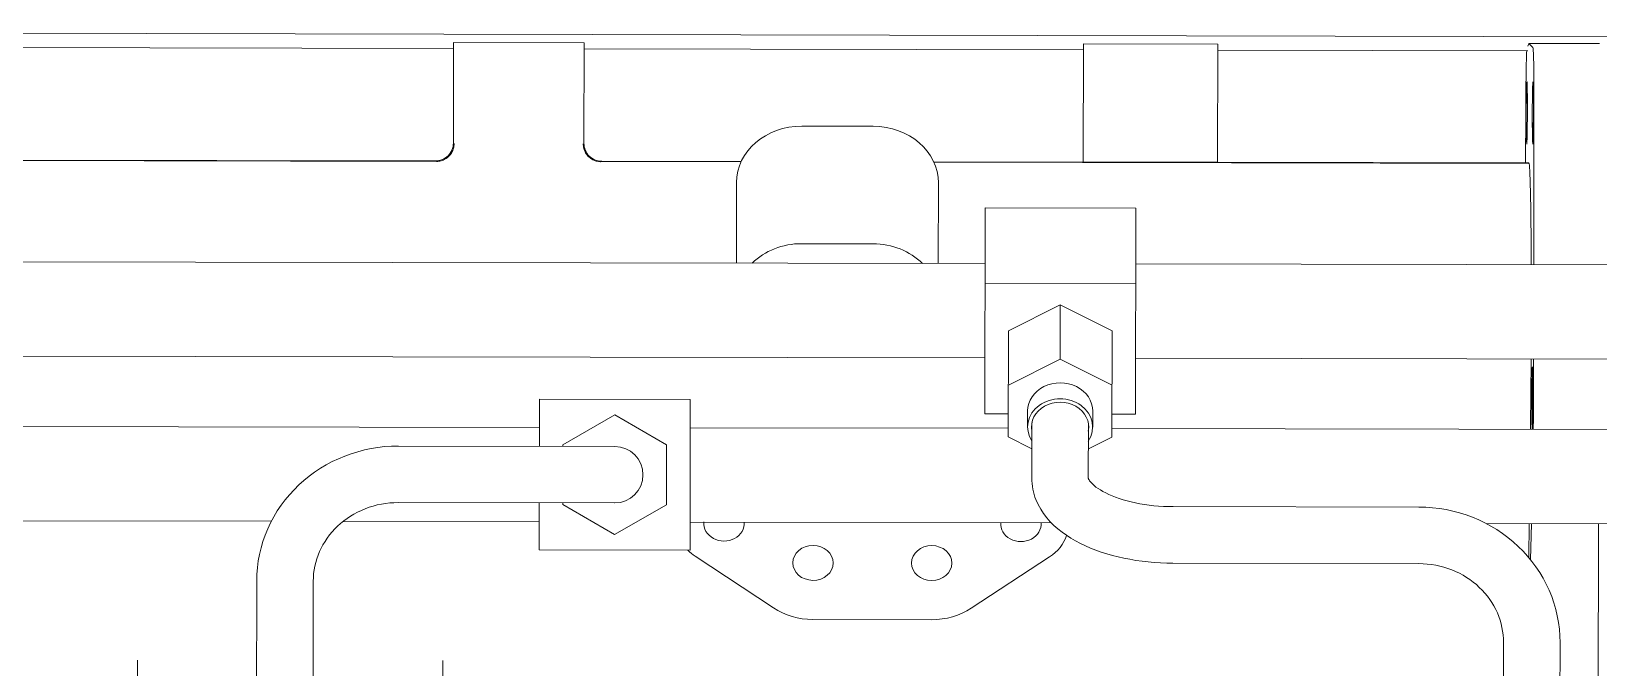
# Model space of a CAD drawing. Extents: x 766778 to 845620, y 133762 to 209800.
# Drawn here: x 784754.1 to 785018.1, y 191186.1 to 191293.3 of the extents above; entities that cross this region are included whole.
import ezdxf

# ---------------------------------------------------------------- set-up
doc = ezdxf.new("R2010")
doc.units = 0
doc.header["$MEASUREMENT"] = 0
doc.layers.get('0').update_dxf_attribs({"color": 1, "linetype": 'CONTINUOUS'})
doc.layers.add('LA-4748_SHOWN', color=2, linetype='CONTINUOUS', lineweight=53)

# ---------------------------------------------------------------- blocks, each defined once
blk = doc.blocks.new('ENGINE')
at = {"layer": 'LA-4748_SHOWN', "color": 252, "lineweight": 5}
for p, q in [((943551.65, 205991.11), (945316.13, 205981.2)), ((943691.18, 205987.93), (943777.18, 205987.45)), ((943777.19, 205988.43), (943777.1, 205971.5)), ((943777.19, 205988.43), (943799.19, 205988.31)), ((943799.19, 205988.31), (943799.1, 205971.39)), ((943799.18, 205987.32), (943883.25, 205986.85)), ((943883.26, 205987.87), (943883.16, 205967.95)), ((943883.26, 205987.87), (943905.91, 205987.75)), ((943905.91, 205987.75), (943905.8, 205967.83)), ((943958.1, 205987.23), (943958.3, 205987.66)), ((943958.3, 205987.66), (943958.98, 205986.97)), ((943970.17, 205987.59), (943958.3, 205987.66)), ((943905.9, 205986.72), (943958.09, 205986.43)), ((943847.81, 205974.11), (943835.81, 205974.18)), ((943957.68, 205967.56), (943957.73, 205975.98)), ((943959.11, 205975.97), (943958.98, 205950.41)), ((943777.08, 205971.21), (943777.1, 205971.5)), ((943777.23, 205971.43), (943777.22, 205971.23)), ((943774.23, 205968.44), (943693.93, 205968.86)), ((943694.08, 205968.94), (943774.08, 205968.52)), ((943775.23, 205968.74), (943775.5, 205968.87)), ((943775.5, 205968.87), (943775.75, 205969.02)), ((943775.74, 205968.85), (943775.57, 205968.75)), ((943775.9, 205968.95), (943775.74, 205968.85)), ((943775.75, 205969.02), (943775.99, 205969.19)), ((943776.06, 205969.06), (943775.9, 205968.95)), ((943775.99, 205969.19), (943776.21, 205969.39)), ((943776.21, 205969.19), (943776.06, 205969.06)), ((943776.21, 205969.39), (943776.41, 205969.61)), ((943776.35, 205969.32), (943776.21, 205969.19)), ((943776.48, 205969.46), (943776.35, 205969.32)), ((943776.41, 205969.61), (943776.58, 205969.84)), ((943776.6, 205969.61), (943776.48, 205969.46)), ((943776.58, 205969.84), (943776.73, 205970.09)), ((943776.72, 205969.77), (943776.6, 205969.61)), ((943776.82, 205969.94), (943776.72, 205969.77)), ((943776.73, 205970.09), (943776.86, 205970.36)), ((943776.91, 205970.11), (943776.82, 205969.94)), ((943776.86, 205970.36), (943776.96, 205970.63)), ((943776.99, 205970.29), (943776.91, 205970.11)), ((943776.96, 205970.63), (943777.04, 205970.92)), ((943777.06, 205970.47), (943776.99, 205970.29)), ((943777.04, 205970.92), (943777.08, 205971.21)), ((943777.12, 205970.66), (943777.06, 205970.47)), ((943777.17, 205970.84), (943777.12, 205970.66)), ((943777.2, 205971.04), (943777.17, 205970.84)), ((943777.22, 205971.23), (943777.2, 205971.04)), ((943798.96, 205971.31), (943798.97, 205971.12)), ((943798.97, 205971.12), (943798.99, 205970.92)), ((943798.99, 205970.92), (943799.02, 205970.73)), ((943799.02, 205970.73), (943799.06, 205970.54)), ((943799.06, 205970.54), (943799.12, 205970.35)), ((943799.1, 205971.39), (943799.11, 205971.1)), ((943799.11, 205971.1), (943799.15, 205970.8)), ((943799.12, 205970.35), (943799.19, 205970.17)), ((943799.15, 205970.8), (943799.22, 205970.52)), ((943799.19, 205970.17), (943799.27, 205969.99)), ((943799.22, 205970.52), (943799.32, 205970.24)), ((943799.27, 205969.99), (943799.36, 205969.82)), ((943799.32, 205970.24), (943799.44, 205969.97)), ((943799.36, 205969.82), (943799.46, 205969.65)), ((943799.44, 205969.97), (943799.59, 205969.72)), ((943799.46, 205969.65), (943799.57, 205969.49)), ((943799.57, 205969.49), (943799.69, 205969.34)), ((943799.59, 205969.72), (943799.77, 205969.48)), ((943799.69, 205969.34), (943799.82, 205969.2)), ((943799.77, 205969.48), (943799.96, 205969.26)), ((943799.82, 205969.2), (943799.96, 205969.06)), ((943799.96, 205969.26), (943800.18, 205969.06)), ((943799.96, 205969.06), (943800.11, 205968.94)), ((943800.11, 205968.94), (943800.26, 205968.82)), ((943800.18, 205969.06), (943800.42, 205968.89)), ((943800.26, 205968.82), (943800.43, 205968.72)), ((943800.42, 205968.89), (943800.67, 205968.74)), ((943774.08, 205968.52), (943774.37, 205968.53)), ((943774.46, 205968.45), (943774.27, 205968.44)), ((943774.37, 205968.53), (943774.67, 205968.58)), ((943774.65, 205968.47), (943774.46, 205968.45)), ((943774.84, 205968.5), (943774.65, 205968.47)), ((943774.67, 205968.58), (943774.95, 205968.65)), ((943775.03, 205968.55), (943774.84, 205968.5)), ((943774.95, 205968.65), (943775.23, 205968.74)), ((943775.21, 205968.6), (943775.03, 205968.55)), ((943775.39, 205968.67), (943775.21, 205968.6)), ((943775.57, 205968.75), (943775.39, 205968.67)), ((943800.43, 205968.72), (943800.6, 205968.62)), ((943800.6, 205968.62), (943800.77, 205968.54)), ((943800.67, 205968.74), (943800.94, 205968.61)), ((943800.77, 205968.54), (943800.95, 205968.47)), ((943800.94, 205968.61), (943801.21, 205968.51)), ((943800.95, 205968.47), (943801.14, 205968.41)), ((943801.14, 205968.41), (943801.32, 205968.36)), ((943801.21, 205968.51), (943801.5, 205968.43)), ((943801.32, 205968.36), (943801.51, 205968.33)), ((943801.5, 205968.43), (943801.79, 205968.39)), ((943801.51, 205968.33), (943801.7, 205968.31)), ((943801.7, 205968.31), (943801.9, 205968.3)), ((943801.79, 205968.39), (943802.08, 205968.37)), ((943825.54, 205968.17), (943801.93, 205968.3)), ((943802.08, 205968.37), (943825.57, 205968.25)), ((943857.99, 205968.08), (943883.16, 205967.95)), ((943958.23, 205967.47), (943858.02, 205968)), ((943905.8, 205967.83), (943883.16, 205967.95)), ((943905.8, 205967.83), (943958.19, 205967.55)), ((943824.69, 205951.12), (943824.76, 205964.7)), ((943858.69, 205950.94), (943858.76, 205964.52)), ((943866.44, 205925.61), (943866.62, 205960.3)), ((943866.62, 205960.3), (943892.02, 205960.17)), ((943891.84, 205925.47), (943892.02, 205960.17)), ((943835.71, 205954.37), (943847.71, 205954.31)), ((943866.57, 205950.9), (943621.97, 205952.18)), ((944136.57, 205949.48), (943891.97, 205950.76)), ((943866.55, 205947.6), (943891.95, 205947.47)), ((943879.23, 205943.92), (943870.48, 205939.6)), ((943879.23, 205943.92), (943879.18, 205934.77)), ((943887.94, 205939.51), (943879.23, 205943.92)), ((943870.39, 205921.72), (943870.48, 205939.6)), ((943887.85, 205921.63), (943887.94, 205939.51)), ((943866.49, 205935.02), (943621.89, 205936.3)), ((943879.18, 205934.77), (943870.43, 205930.45)), ((943887.89, 205930.36), (943879.18, 205934.77)), ((944136.48, 205933.6), (943891.89, 205934.88)), ((943958.89, 205934.53), (943958.86, 205927.97)), ((943958.42, 205929.22), (943958.32, 205922.7)), ((943791.45, 205928.34), (943791.41, 205920.4)), ((943791.45, 205928.34), (943816.85, 205928.2)), ((943816.85, 205928.2), (943816.72, 205902.8)), ((943791.42, 205923.58), (943617.86, 205924.49)), ((943804.14, 205925.65), (943795.38, 205920.66)), ((943812.84, 205920.57), (943804.14, 205925.65)), ((943866.44, 205925.61), (943870.41, 205925.59)), ((943873.64, 205923.37), (943873.65, 205926.07)), ((943874.37, 205924.05), (943874.32, 205914.76)), ((943883.89, 205924), (943883.84, 205914.71)), ((943884.61, 205923.31), (943884.62, 205926.01)), ((943887.87, 205925.49), (943891.84, 205925.47)), ((943870.39, 205923.16), (943816.82, 205923.44)), ((943870.39, 205921.72), (943874.35, 205919.71)), ((943883.87, 205919.66), (943887.85, 205921.63)), ((944061.42, 205922.16), (943887.85, 205923.07)), ((943758.62, 205918.87), (943757.56, 205918.43)), ((943759.71, 205919.26), (943758.62, 205918.87)), ((943760.81, 205919.6), (943759.71, 205919.26)), ((943761.93, 205919.88), (943760.81, 205919.6)), ((943763.06, 205920.12), (943761.93, 205919.88)), ((943764.2, 205920.3), (943763.06, 205920.12)), ((943765.35, 205920.43), (943764.2, 205920.3)), ((943766.5, 205920.5), (943765.35, 205920.43)), ((943767.66, 205920.52), (943766.5, 205920.5)), ((943767.66, 205920.52), (943804.11, 205920.33)), ((943795.38, 205920.66), (943795.38, 205920.38)), ((943812.79, 205910.48), (943812.84, 205920.57)), ((943753.55, 205916.19), (943752.63, 205915.51)), ((943754.51, 205916.82), (943753.55, 205916.19)), ((943755.5, 205917.4), (943754.51, 205916.82)), ((943756.52, 205917.94), (943755.5, 205917.4)), ((943757.56, 205918.43), (943756.52, 205917.94)), ((943750.88, 205914.03), (943750.07, 205913.23)), ((943751.74, 205914.79), (943750.88, 205914.03)), ((943752.63, 205915.51), (943751.74, 205914.79)), ((943874.32, 205914.76), (943874.33, 205914.29)), ((943874.33, 205914.29), (943874.36, 205913.83)), ((943874.36, 205913.83), (943874.42, 205913.36)), ((943874.42, 205913.36), (943874.49, 205912.91)), ((943883.84, 205914.71), (943883.84, 205914.69)), ((943883.84, 205914.69), (943883.85, 205914.65)), ((943883.85, 205914.65), (943883.87, 205914.6)), ((943883.87, 205914.6), (943883.9, 205914.52)), ((943883.9, 205914.52), (943883.97, 205914.41)), ((943883.97, 205914.41), (943884.06, 205914.27)), ((943884.06, 205914.27), (943884.19, 205914.1)), ((943884.19, 205914.1), (943884.36, 205913.9)), ((943884.36, 205913.9), (943884.58, 205913.69)), ((943884.58, 205913.69), (943884.83, 205913.46)), ((943884.83, 205913.46), (943885.13, 205913.22)), ((943748.56, 205911.52), (943747.88, 205910.61)), ((943749.29, 205912.39), (943748.56, 205911.52)), ((943750.07, 205913.23), (943749.29, 205912.39)), ((943764.77, 205910.75), (943764.07, 205910.61)), ((943765.47, 205910.86), (943764.77, 205910.75)), ((943766.18, 205910.94), (943765.47, 205910.86)), ((943766.89, 205910.99), (943766.18, 205910.94)), ((943767.61, 205911), (943766.89, 205910.99)), ((943767.61, 205911), (943804.06, 205910.81)), ((943791.36, 205910.88), (943791.32, 205902.94)), ((943795.33, 205910.86), (943795.33, 205910.58)), ((943874.49, 205912.91), (943874.59, 205912.45)), ((943874.59, 205912.45), (943874.71, 205912.01)), ((943874.71, 205912.01), (943874.85, 205911.57)), ((943874.85, 205911.57), (943875, 205911.14)), ((943875, 205911.14), (943875.37, 205910.31)), ((943885.13, 205913.22), (943885.48, 205912.97)), ((943885.48, 205912.97), (943885.87, 205912.72)), ((943885.87, 205912.72), (943886.3, 205912.47)), ((943886.3, 205912.47), (943886.77, 205912.21)), ((943886.77, 205912.21), (943887.29, 205911.97)), ((943887.29, 205911.97), (943887.84, 205911.73)), ((943887.84, 205911.73), (943888.42, 205911.5)), ((943888.42, 205911.5), (943889.04, 205911.28)), ((943889.04, 205911.28), (943889.68, 205911.07)), ((943889.68, 205911.07), (943890.36, 205910.87)), ((943890.36, 205910.87), (943891.06, 205910.69)), ((943746.24, 205907.94), (943680.8, 205908.28)), ((943746.65, 205908.69), (943746.11, 205907.69)), ((943747.24, 205909.66), (943746.65, 205908.69)), ((943747.88, 205910.61), (943747.24, 205909.66)), ((943758.98, 205908.37), (943758.43, 205907.96)), ((943759.56, 205908.74), (943758.98, 205908.37)), ((943760.15, 205909.1), (943759.56, 205908.74)), ((943760.77, 205909.42), (943760.15, 205909.1)), ((943761.4, 205909.72), (943760.77, 205909.42)), ((943762.05, 205909.99), (943761.4, 205909.72)), ((943762.71, 205910.23), (943762.05, 205909.99)), ((943763.39, 205910.43), (943762.71, 205910.23)), ((943764.07, 205910.61), (943763.39, 205910.43)), ((943795.33, 205910.58), (943804.03, 205905.49)), ((943804.03, 205905.49), (943812.79, 205910.48)), ((943875.37, 205910.31), (943875.8, 205909.52)), ((943875.8, 205909.52), (943876.29, 205908.77)), ((943876.29, 205908.77), (943876.83, 205908.06)), ((943876.83, 205908.06), (943877.41, 205907.4)), ((943891.06, 205910.69), (943891.78, 205910.53)), ((943891.78, 205910.53), (943892.53, 205910.38)), ((943892.53, 205910.38), (943893.29, 205910.25)), ((943893.29, 205910.25), (943894.07, 205910.14)), ((943894.07, 205910.14), (943894.86, 205910.04)), ((943894.86, 205910.04), (943895.66, 205909.97)), ((943895.66, 205909.97), (943896.47, 205909.92)), ((943896.47, 205909.92), (943897.29, 205909.88)), ((943897.29, 205909.88), (943898.1, 205909.87)), ((943898.1, 205909.87), (943939.5, 205909.65)), ((943939.5, 205909.65), (943940.66, 205909.62)), ((943940.66, 205909.62), (943941.81, 205909.53)), ((943941.81, 205909.53), (943942.96, 205909.39)), ((943942.96, 205909.39), (943944.1, 205909.2)), ((943944.1, 205909.2), (943945.23, 205908.95)), ((943945.23, 205908.95), (943946.34, 205908.65)), ((943946.34, 205908.65), (943947.44, 205908.3)), ((943947.44, 205908.3), (943948.52, 205907.9)), ((943745.19, 205905.62), (943744.81, 205904.55)), ((943745.63, 205906.67), (943745.19, 205905.62)), ((943746.11, 205907.69), (943745.63, 205906.67)), ((943756.02, 205905.6), (943755.63, 205905.07)), ((943756.45, 205906.11), (943756.02, 205905.6)), ((943756.91, 205906.61), (943756.45, 205906.11)), ((943757.39, 205907.08), (943756.91, 205906.61)), ((943757.89, 205907.53), (943757.39, 205907.08)), ((943758.43, 205907.96), (943757.89, 205907.53)), ((943791.34, 205907.7), (943758.31, 205907.87)), ((943877.56, 205907.24), (943816.74, 205907.56)), ((943877.41, 205907.4), (943878.03, 205906.77)), ((943878.03, 205906.77), (943878.69, 205906.18)), ((943878.69, 205906.18), (943879.39, 205905.63)), ((943879.39, 205905.63), (943880.12, 205905.11)), ((943948.52, 205907.9), (943949.58, 205907.45)), ((943949.58, 205907.45), (943950.62, 205906.95)), ((943950.62, 205906.95), (943951.63, 205906.4)), ((944016.23, 205906.51), (943950.8, 205906.86)), ((943951.63, 205906.4), (943952.61, 205905.81)), ((943952.61, 205905.81), (943953.56, 205905.17)), ((943958.07, 205906.82), (943957.98, 205901.09)), ((943958.44, 205906.82), (943958.29, 205900.72)), ((943969.53, 205864.75), (943969.75, 205906.76)), ((943744.49, 205903.46), (943744.22, 205902.36)), ((943744.81, 205904.55), (943744.49, 205903.46)), ((943754.33, 205902.8), (943754.08, 205902.2)), ((943754.6, 205903.39), (943754.33, 205902.8)), ((943754.91, 205903.96), (943754.6, 205903.39)), ((943755.26, 205904.52), (943754.91, 205903.96)), ((943755.63, 205905.07), (943755.26, 205904.52)), ((943791.32, 205902.94), (943816.72, 205902.8)), ((943880.12, 205905.11), (943880.87, 205904.61)), ((943880.87, 205904.61), (943881.66, 205904.15)), ((943881.66, 205904.15), (943882.47, 205903.72)), ((943882.47, 205903.72), (943883.31, 205903.32)), ((943883.31, 205903.32), (943884.18, 205902.94)), ((943884.18, 205902.94), (943885.06, 205902.59)), ((943953.56, 205905.17), (943954.48, 205904.48)), ((943954.48, 205904.48), (943955.36, 205903.75)), ((943955.36, 205903.75), (943956.21, 205902.98)), ((943956.21, 205902.98), (943957.02, 205902.17)), ((943744.01, 205901.25), (943743.86, 205900.13)), ((943744.22, 205902.36), (943744.01, 205901.25)), ((943753.53, 205900.35), (943753.41, 205899.73)), ((943753.68, 205900.98), (943753.53, 205900.35)), ((943753.86, 205901.59), (943753.68, 205900.98)), ((943754.08, 205902.2), (943753.86, 205901.59)), ((943830.74, 205893.05), (943817.59, 205901.79)), ((943877.27, 205901.48), (943864.03, 205892.87)), ((943885.06, 205902.59), (943885.97, 205902.26)), ((943885.97, 205902.26), (943886.9, 205901.96)), ((943886.9, 205901.96), (943887.85, 205901.69)), ((943887.85, 205901.69), (943888.82, 205901.44)), ((943888.82, 205901.44), (943889.8, 205901.21)), ((943889.8, 205901.21), (943890.8, 205901.02)), ((943890.8, 205901.02), (943891.81, 205900.84)), ((943891.81, 205900.84), (943892.84, 205900.7)), ((943892.84, 205900.7), (943893.87, 205900.58)), ((943893.87, 205900.58), (943894.91, 205900.48)), ((943894.91, 205900.48), (943895.95, 205900.41)), ((943895.95, 205900.41), (943897, 205900.37)), ((943897, 205900.37), (943898.05, 205900.35)), ((943898.05, 205900.35), (943939.45, 205900.13)), ((943957.02, 205902.17), (943957.78, 205901.33)), ((943957.78, 205901.33), (943958.5, 205900.44)), ((943958.5, 205900.44), (943959.18, 205899.53)), ((943742.93, 205745.52), (943743.73, 205897.87)), ((943743.76, 205899), (943743.73, 205897.87)), ((943743.86, 205900.13), (943743.76, 205899)), ((943752.76, 205804.73), (943753.25, 205897.82)), ((943753.27, 205898.46), (943753.25, 205897.82)), ((943753.32, 205899.09), (943753.27, 205898.46)), ((943753.41, 205899.73), (943753.32, 205899.09)), ((943939.45, 205900.13), (943940.17, 205900.11)), ((943940.17, 205900.11), (943940.88, 205900.06)), ((943940.88, 205900.06), (943941.59, 205899.97)), ((943941.59, 205899.97), (943942.29, 205899.85)), ((943942.29, 205899.85), (943942.98, 205899.7)), ((943942.98, 205899.7), (943943.67, 205899.52)), ((943943.67, 205899.52), (943944.34, 205899.3)), ((943944.34, 205899.3), (943945, 205899.06)), ((943945, 205899.06), (943945.65, 205898.78)), ((943945.65, 205898.78), (943946.28, 205898.48)), ((943946.28, 205898.48), (943946.89, 205898.15)), ((943946.89, 205898.15), (943947.48, 205897.79)), ((943947.48, 205897.79), (943948.05, 205897.4)), ((943959.18, 205899.53), (943959.81, 205898.58)), ((943959.81, 205898.58), (943960.38, 205897.6)), ((943960.38, 205897.6), (943960.91, 205896.59)), ((943948.05, 205897.4), (943948.6, 205896.99)), ((943948.6, 205896.99), (943949.13, 205896.56)), ((943949.13, 205896.56), (943949.63, 205896.1)), ((943949.63, 205896.1), (943950.11, 205895.62)), ((943950.11, 205895.62), (943950.56, 205895.12)), ((943950.56, 205895.12), (943950.98, 205894.61)), ((943960.91, 205896.59), (943961.39, 205895.56)), ((943961.39, 205895.56), (943961.81, 205894.51)), ((943950.98, 205894.61), (943951.37, 205894.07)), ((943951.37, 205894.07), (943951.74, 205893.52)), ((943951.74, 205893.52), (943952.07, 205892.96)), ((943952.07, 205892.96), (943952.38, 205892.38)), ((943952.38, 205892.38), (943952.65, 205891.79)), ((943961.81, 205894.51), (943962.18, 205893.44)), ((943962.18, 205893.44), (943962.49, 205892.35)), ((943962.49, 205892.35), (943962.75, 205891.25)), ((943857.37, 205890.97), (943837.37, 205891.08)), ((943952.65, 205891.79), (943952.89, 205891.19)), ((943952.89, 205891.19), (943953.1, 205890.58)), ((943953.1, 205890.58), (943953.28, 205889.96)), ((943953.28, 205889.96), (943953.42, 205889.34)), ((943962.75, 205891.25), (943962.95, 205890.13)), ((943962.95, 205890.13), (943963.09, 205889.01)), ((943953.42, 205889.34), (943953.53, 205888.71)), ((943953.53, 205888.71), (943953.61, 205888.07)), ((943953.61, 205888.07), (943953.66, 205887.44)), ((943953.66, 205887.44), (943953.67, 205886.8)), ((943963.09, 205889.01), (943963.17, 205887.88)), ((943963.17, 205887.88), (943963.19, 205886.75)), ((943723.58, 205877.18), (943723.62, 205884.64)), ((943775.01, 205876.54), (943775.05, 205884.37)), ((943953.24, 205803.68), (943953.67, 205886.8)), ((943962.46, 205748.15), (943963.19, 205886.75))]:
    blk.add_line(p, q, dxfattribs=at)
blk.add_arc((943804.08, 205915.57), 4.76, 269.6986, 89.6986, dxfattribs=at)
for centre, major_axis, ratio, start_param, end_param in [((943957.92, 205975.98), (0.06, 11), 0.017455, 0.316067, 1.570796), ((943958.92, 205975.97), (-0.06, -11), 0.017455, 1.570796, 3.124139), ((943835.76, 205964.64), (-11, 0.06), 0.866622, 4.712389, 6.283185), ((943847.76, 205964.58), (11, -0.06), 0.866622, 0, 1.570796), ((943774.23, 205968.46), (0.219, -0.001), 0.073122, 4.7117, 4.866904), ((943801.93, 205968.31), (0.219, -0.001), 0.073131, 4.557992, 4.712959), ((943958.04, 205938.19), (-0.15, -29.36), 0.017455, 3.068312, 3.141593), ((943958.1, 205941.97), (0.13, 25.5), 0.017455, 5.049735, 6.283181), ((943835.66, 205944.84), (11, -0.06), 0.866622, 1.570796, 2.431046), ((943847.66, 205944.78), (11, -0.06), 0.866622, 0.710547, 1.570796), ((943958.1, 205941.97), (0.13, 25.5), 0.017455, 4.188795, 4.416323), ((943879.14, 205926.04), (5.48, -0.03), 0.866025, 0, 3.141593), ((943879.12, 205923.34), (-5.48, 0.03), 0.866025, 2.621597, 6.803181), ((943879.12, 205923.34), (4.82, -0.03), 0.866025, 6.118857, 9.589106), ((943958.67, 205927.97), (-0.06, -11), 0.017455, 1.070893, 1.570796), ((943822.46, 205907.29), (3.4, -0.02), 0.866622, 3.057582, 6.367196), ((943872.46, 205907.02), (3.4, -0.02), 0.866622, 3.057582, 6.367196), ((943822.46, 205907.29), (-8, 0.04), 0.866622, 0.708784, 0.921703), ((943872.46, 205907.02), (8, -0.04), 0.866622, 5.361483, 6.00623), ((943837.42, 205900.61), (-11, 0.06), 0.866622, 0.921703, 1.570796), ((943857.42, 205900.5), (-11, 0.06), 0.866622, 1.570796, 2.21989)]:
    blk.add_ellipse(centre, major_axis=major_axis, ratio=ratio, start_param=start_param, end_param=end_param, dxfattribs=at)
for centre, major_axis, ratio in [((943957.91, 205975.98), (-0.03, -5.25), 0.017455), ((943958.92, 205975.97), (-0.03, -5.25), 0.017455), ((943958.67, 205927.97), (-0.03, -5.25), 0.017455), ((943837.42, 205900.61), (-3.4, 0.02), 0.866622), ((943857.42, 205900.5), (-3.4, 0.02), 0.866622)]:
    blk.add_ellipse(centre, major_axis=major_axis, ratio=ratio, dxfattribs=at)

msp = doc.modelspace()

# ---------------------------------------------------------------- block references
at = {"color": 7, "linetype": 'Continuous', "rotation": 0.1984573570547499}
msp.add_blockref('ENGINE', (-158232.80366, -17964.77499), dxfattribs=at)

doc.saveas('drawing.dxf')
